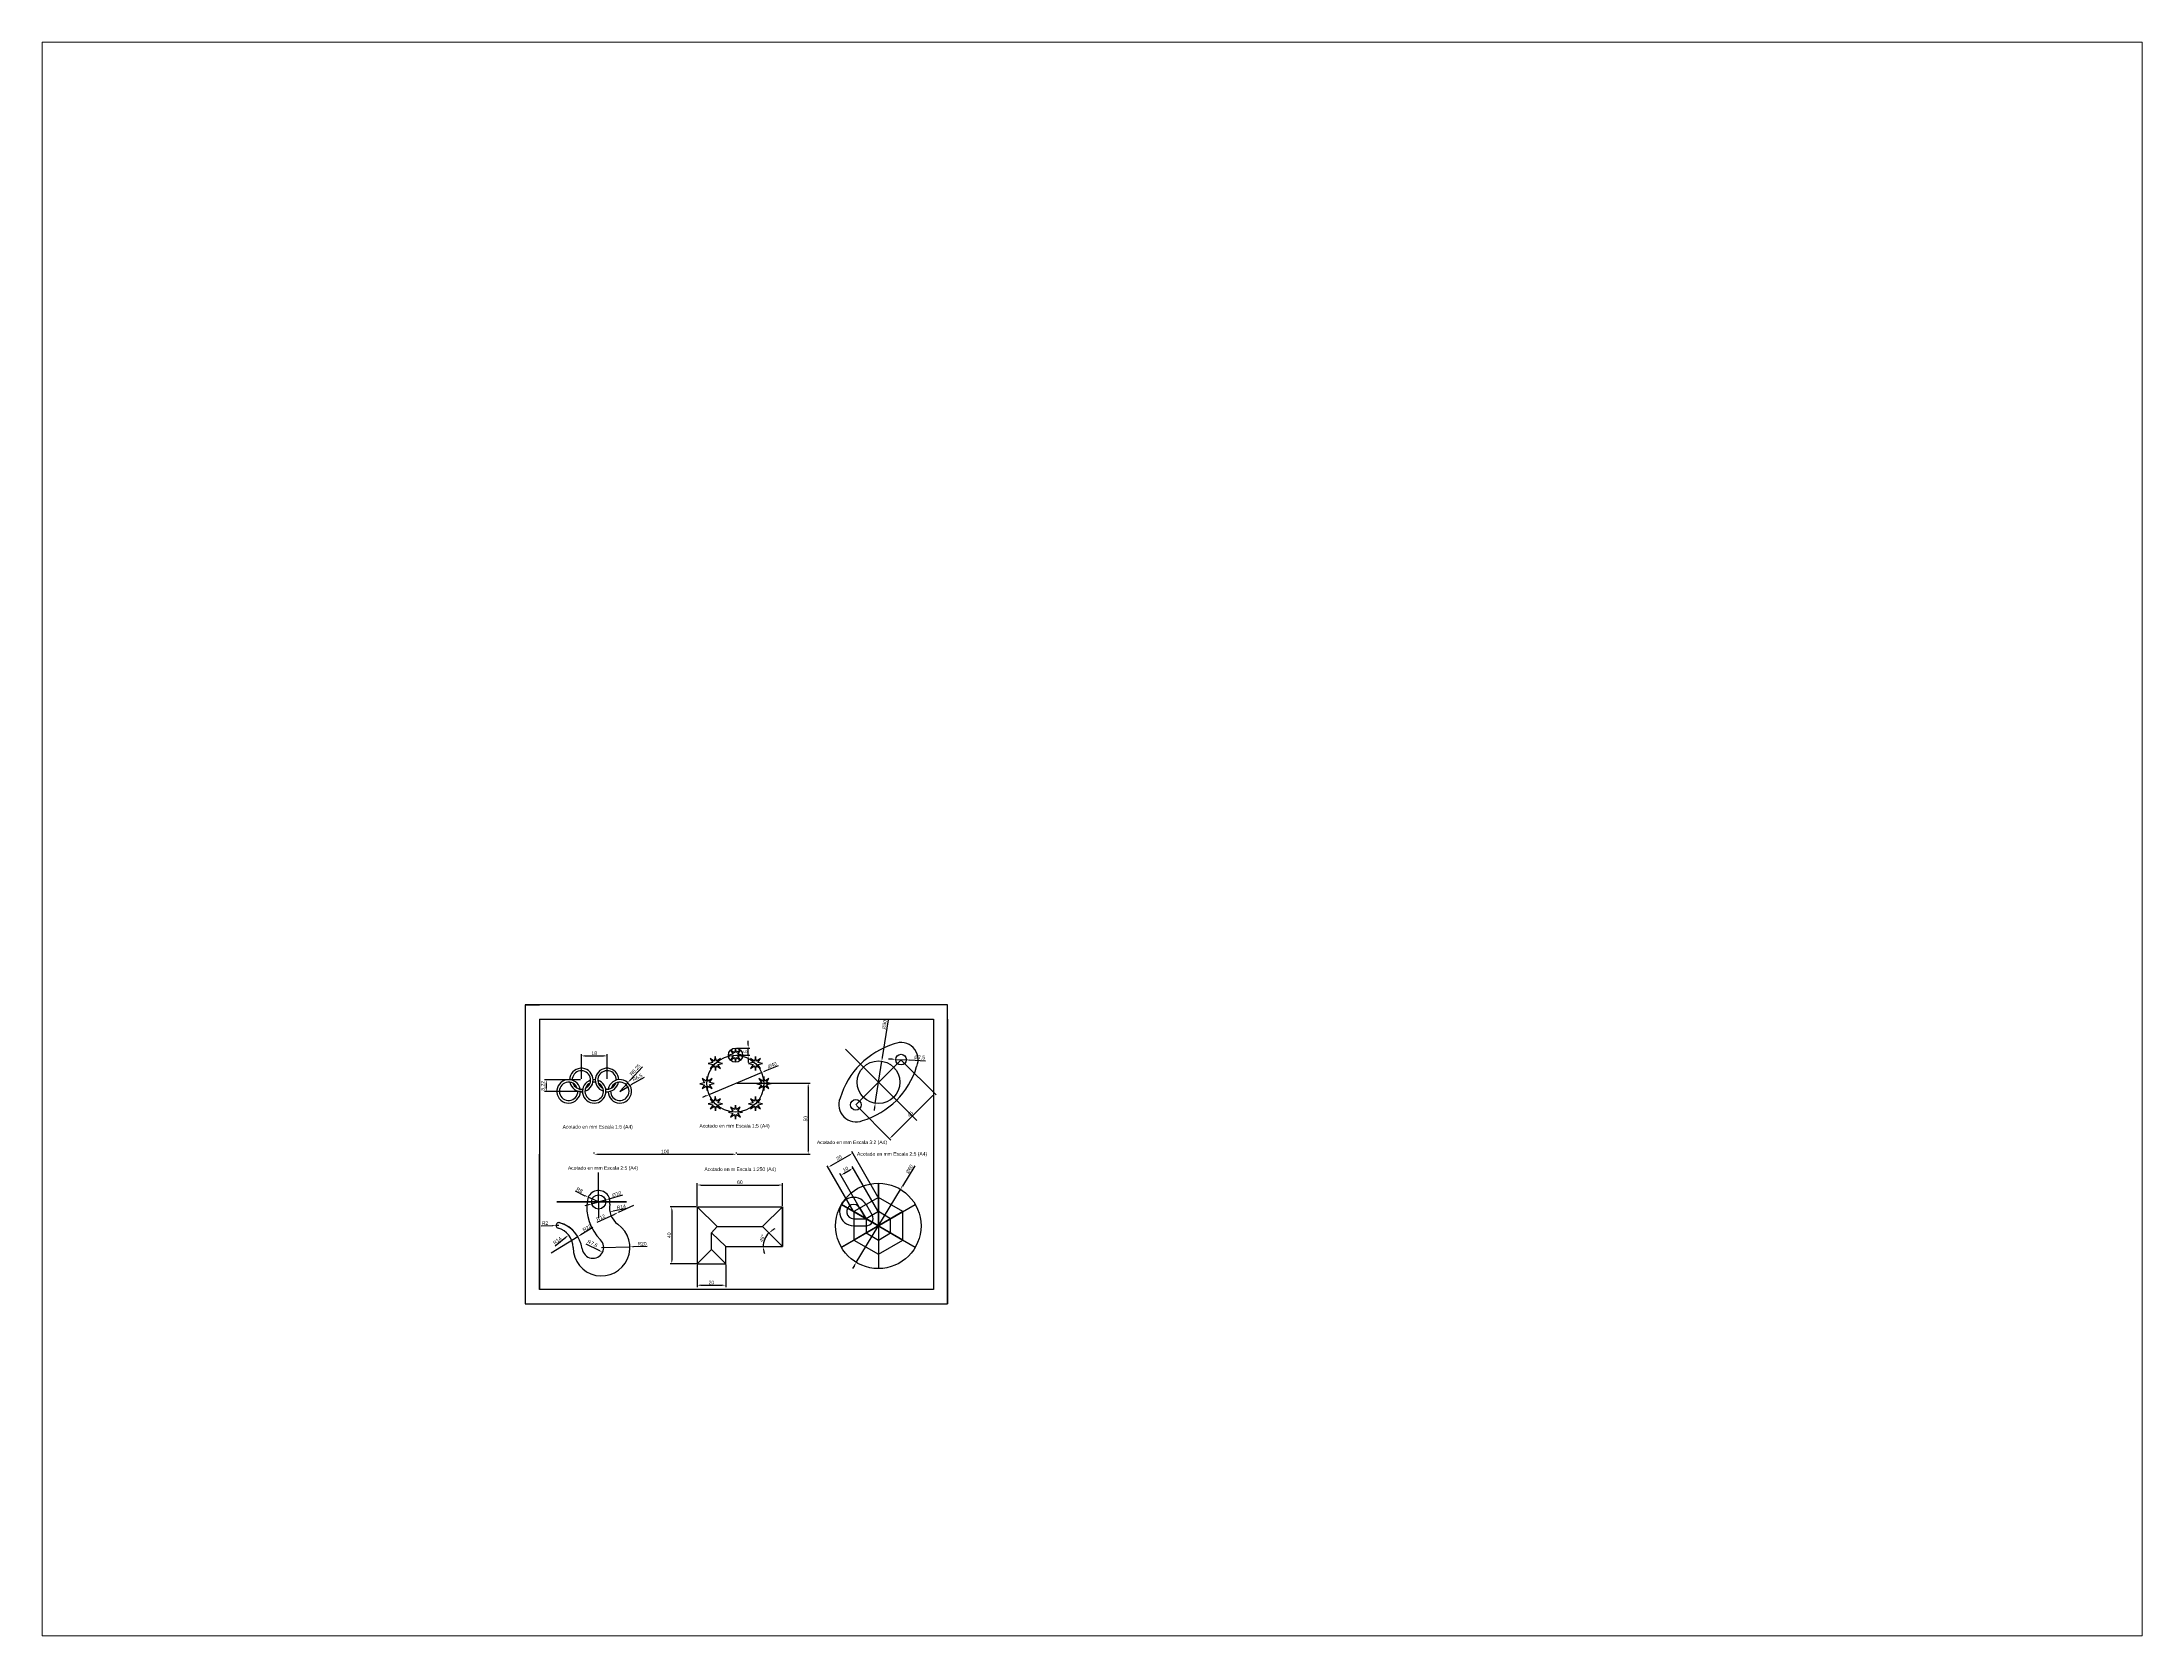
# Paper-space layout 'Layout1' of a CAD drawing. Header units: millimetres. Extents: x 26 to 231, y 20 to 176.
# The model-space entities are those that its viewports show. They can reach past a viewport. Long polylines and large blocks are cut down to what shows.
import ezdxf

# ---------------------------------------------------------------- set-up
doc = ezdxf.new("R2010")
doc.units = ezdxf.units.MM
doc.layers.add('AUX', color=253, linetype='Continuous', transparency=0.2)
doc.styles.get("Standard").update_dxf_attribs({"font": 'arial.ttf'})
doc.dimstyles.new('ISO-25', dxfattribs={"dimtxt": 2.5, "dimasz": 2.5, "dimexe": 1.25, "dimexo": 0.625, "dimtad": 1, "dimtxsty": 'Standard', "dimcen": 2.5, "dimadec": 0, "dimazin": 0, "dimtfac": 1, "dimtmove": 0, "dimatfit": 3, "dimfxl": 1, "dimarcsym": 0})

# ---------------------------------------------------------------- blocks, each defined once
blk = doc.blocks.new('*D83')
at = {"layer": 'AUX', "color": 0, "lineweight": -2, "transparency": 16777216}
for p, q in [((55.5, 170.2), (30.2, 170.2)), ((31.5, 167.7), (31.5, 164.5)), ((56.3, 162), (30.2, 162))]:
    blk.add_line(p, q, dxfattribs=at)
at = {"layer": 'AUX', "color": 0, "transparency": 16777216}
for points in [[(31.1, 167.7), (31.9, 167.7), (31.5, 170.2)], [(31.1, 164.5), (31.9, 164.5), (31.5, 162)]]:
    blk.add_solid(points, dxfattribs=at)
at = {"layer": 'Defpoints', "color": 0, "transparency": 16777216}
for p in [(56.2, 170.2), (31.5, 162), (56.9, 162)]:
    blk.add_point(p, dxfattribs=at)
at = {"layer": 'AUX', "color": 0, "transparency": 16777216, "insert": (29.3, 166.1), "char_height": 2.5, "attachment_point": 5, "rotation": 90}
blk.add_mtext('8,22', dxfattribs=at)
blk = doc.blocks.new('*D84')
at = {"layer": 'AUX', "color": 0, "lineweight": -2, "transparency": 16777216}
for p, q in [((56.2, 170.9), (56.2, 188.4)), ((58.7, 187.1), (71.7, 187.1)), ((74.2, 170.9), (74.2, 188.4))]:
    blk.add_line(p, q, dxfattribs=at)
at = {"layer": 'AUX', "color": 0, "transparency": 16777216}
for points in [[(58.7, 187.6), (58.7, 186.7), (56.2, 187.1)], [(71.7, 187.6), (71.7, 186.7), (74.2, 187.1)]]:
    blk.add_solid(points, dxfattribs=at)
at = {"layer": 'Defpoints', "color": 0, "transparency": 16777216}
for p in [(74.2, 187.1), (56.2, 170.2), (74.2, 170.2)]:
    blk.add_point(p, dxfattribs=at)
at = {"layer": 'AUX', "color": 0, "transparency": 16777216, "insert": (65.2, 189), "char_height": 2.5, "attachment_point": 5}
blk.add_mtext('18', dxfattribs=at)
blk = doc.blocks.new('*D85')
at = {"layer": 'AUX', "color": 0, "lineweight": -2, "transparency": 16777216}
for p, q in [((99.1, 179.4), (90.5, 170.1)), ((83.2, 162.2), (88.8, 168.3))]:
    blk.add_line(p, q, dxfattribs=at)
at = {"layer": 'AUX', "color": 0, "transparency": 16777216}
blk.add_solid([(90.2, 170.4), (90.8, 169.8), (88.8, 168.3)], dxfattribs=at)
at = {"layer": 'Defpoints', "color": 0, "transparency": 16777216}
for p in [(88.8, 168.3), (83.2, 162.2)]:
    blk.add_point(p, dxfattribs=at)
at = {"layer": 'AUX', "color": 0, "transparency": 16777216, "insert": (94.1, 177.1), "char_height": 2.5, "attachment_point": 5, "rotation": 47.1035}
blk.add_mtext('R8,25', dxfattribs=at)
blk = doc.blocks.new('*D86')
at = {"layer": 'AUX', "color": 0, "lineweight": -2, "transparency": 16777216}
for p, q in [((83.2, 162.2), (88.8, 165.4)), ((100.3, 171.9), (91, 166.7))]:
    blk.add_line(p, q, dxfattribs=at)
at = {"layer": 'AUX', "color": 0, "transparency": 16777216}
blk.add_solid([(90.8, 167), (91.2, 166.3), (88.8, 165.4)], dxfattribs=at)
at = {"layer": 'Defpoints', "color": 0, "transparency": 16777216}
for p in [(88.8, 165.4), (83.2, 162.2)]:
    blk.add_point(p, dxfattribs=at)
at = {"layer": 'AUX', "color": 0, "transparency": 16777216, "insert": (95.7, 171.8), "char_height": 2.5, "attachment_point": 5, "rotation": 29.4331}
blk.add_mtext('R6,5', dxfattribs=at)
blk = doc.blocks.new('*D89')
at = {"layer": 'AUX', "color": 0, "lineweight": -2, "transparency": 16777216}
for p, q in [((65.1, 118.6), (65.1, 119.3)), ((165.1, 118.6), (165.1, 119.3)), ((67.6, 118), (162.6, 118))]:
    blk.add_line(p, q, dxfattribs=at)
at = {"layer": 'AUX', "color": 0, "transparency": 16777216}
for points in [[(67.6, 118.4), (67.6, 117.6), (65.1, 118)], [(162.6, 118.4), (162.6, 117.6), (165.1, 118)]]:
    blk.add_solid(points, dxfattribs=at)
at = {"layer": 'Defpoints', "color": 0, "transparency": 16777216}
for p in [(65.1, 118), (165.1, 118), (165.1, 118)]:
    blk.add_point(p, dxfattribs=at)
at = {"layer": 'AUX', "color": 0, "transparency": 16777216, "insert": (115.1, 119.9), "char_height": 2.5, "attachment_point": 5}
blk.add_mtext('100', dxfattribs=at)
blk = doc.blocks.new('*D90')
at = {"layer": 'AUX', "color": 0, "lineweight": -2, "transparency": 16777216}
for p, q in [((165.7, 168), (216.9, 168)), ((215.6, 165.5), (215.6, 120.5)), ((165.7, 118), (216.9, 118))]:
    blk.add_line(p, q, dxfattribs=at)
at = {"layer": 'AUX', "color": 0, "transparency": 16777216}
for points in [[(215.2, 165.5), (216, 165.5), (215.6, 168)], [(215.2, 120.5), (216, 120.5), (215.6, 118)]]:
    blk.add_solid(points, dxfattribs=at)
at = {"layer": 'Defpoints', "color": 0, "transparency": 16777216}
for p in [(165.1, 168), (165.1, 118), (215.6, 118)]:
    blk.add_point(p, dxfattribs=at)
at = {"layer": 'AUX', "color": 0, "transparency": 16777216, "insert": (213.7, 143), "char_height": 2.5, "attachment_point": 5, "rotation": 90}
blk.add_mtext('50', dxfattribs=at)
blk = doc.blocks.new('*D94')
at = {"layer": 'AUX', "color": 0, "lineweight": -2, "transparency": 16777216}
for p, q in [((165.1, 192.6), (174.7, 192.6)), ((173.4, 195.1), (173.4, 197.6)), ((173.4, 187.6), (173.4, 192.6)), ((165.1, 187.6), (174.7, 187.6)), ((173.4, 185.1), (173.4, 182.6))]:
    blk.add_line(p, q, dxfattribs=at)
at = {"layer": 'AUX', "color": 0, "transparency": 16777216}
for points in [[(173, 195.1), (173.8, 195.1), (173.4, 192.6)], [(173, 185.1), (173.8, 185.1), (173.4, 187.6)]]:
    blk.add_solid(points, dxfattribs=at)
at = {"layer": 'Defpoints', "color": 0, "transparency": 16777216}
for p in [(164.5, 192.6), (173.4, 192.6), (164.5, 187.6)]:
    blk.add_point(p, dxfattribs=at)
at = {"layer": 'AUX', "color": 0, "transparency": 16777216, "insert": (171.5, 190.1), "char_height": 2.5, "attachment_point": 5, "rotation": 90}
blk.add_mtext('5', dxfattribs=at)
blk = doc.blocks.new('*D95')
at = {"layer": 'AUX', "color": 0, "lineweight": -2, "transparency": 16777216}
for p, q in [((194.5, 180.2), (185.2, 176.3)), ((146, 159.9), (182.9, 175.4)), ((143.7, 159), (141.4, 158))]:
    blk.add_line(p, q, dxfattribs=at)
at = {"layer": 'AUX', "color": 0, "transparency": 16777216}
for points in [[(185, 176.7), (185.4, 176), (182.9, 175.4)], [(143.5, 159.3), (143.9, 158.6), (146, 159.9)]]:
    blk.add_solid(points, dxfattribs=at)
at = {"layer": 'Defpoints', "color": 0, "transparency": 16777216}
for p in [(182.9, 175.4), (146, 159.9)]:
    blk.add_point(p, dxfattribs=at)
at = {"layer": 'AUX', "color": 0, "transparency": 16777216, "insert": (190.2, 180.6), "char_height": 2.5, "attachment_point": 5, "rotation": 22.7365}
blk.add_mtext('∅40', dxfattribs=at)
blk = doc.blocks.new('*D101')
at = {"layer": 'AUX', "color": 0, "lineweight": -2, "transparency": 16777216}
for p, q in [((274.6, 184.8), (272.1, 184.9)), ((277.1, 184.7), (284.6, 184.3)), ((298.1, 183.5), (287.1, 184.1))]:
    blk.add_line(p, q, dxfattribs=at)
at = {"layer": 'AUX', "color": 0, "transparency": 16777216}
for points in [[(274.7, 185.2), (274.6, 184.4), (277.1, 184.7)], [(287.1, 184.6), (287.1, 183.7), (284.6, 184.3)]]:
    blk.add_solid(points, dxfattribs=at)
at = {"layer": 'Defpoints', "color": 0, "transparency": 16777216}
for p in [(277.1, 184.7), (284.6, 184.3)]:
    blk.add_point(p, dxfattribs=at)
at = {"layer": 'AUX', "color": 0, "transparency": 16777216, "insert": (294, 185.9), "char_height": 2.5, "attachment_point": 5, "rotation": 356.9115}
blk.add_mtext('∅7,5', dxfattribs=at)
blk = doc.blocks.new('*D102')
at = {"layer": 'AUX', "color": 0, "lineweight": -2, "transparency": 16777216}
for p, q in [((67.3, 70.3), (79.7, 76)), ((92.9, 82.1), (82, 77.1))]:
    blk.add_line(p, q, dxfattribs=at)
at = {"layer": 'AUX', "color": 0, "transparency": 16777216}
blk.add_solid([(79.5, 76.4), (79.9, 75.6), (82, 77.1)], dxfattribs=at)
at = {"layer": 'Defpoints', "color": 0, "transparency": 16777216}
for p in [(82, 77.1), (92.9, 82.1)]:
    blk.add_point(p, dxfattribs=at)
at = {"layer": 'AUX', "color": 0, "transparency": 16777216, "insert": (69.8, 73.5), "char_height": 2.5, "attachment_point": 5, "rotation": 24.6639}
blk.add_mtext('R12', dxfattribs=at)
blk = doc.blocks.new('*D103')
at = {"layer": 'AUX', "color": 0, "lineweight": -2, "transparency": 16777216}
for p, q in [((271.8, 212.5), (267.6, 185.9)), ((262.7, 153.7), (267.3, 183.4)), ((262.3, 151.3), (261.9, 148.8))]:
    blk.add_line(p, q, dxfattribs=at)
at = {"layer": 'AUX', "color": 0, "transparency": 16777216}
for points in [[(267.2, 185.9), (268.1, 185.8), (267.3, 183.4)], [(261.9, 151.3), (262.7, 151.2), (262.7, 153.7)]]:
    blk.add_solid(points, dxfattribs=at)
at = {"layer": 'Defpoints', "color": 0, "transparency": 16777216}
for p in [(267.3, 183.4), (262.7, 153.7)]:
    blk.add_point(p, dxfattribs=at)
at = {"layer": 'AUX', "color": 0, "transparency": 16777216, "insert": (269.2, 209.1), "char_height": 2.5, "attachment_point": 5, "rotation": 81.2251}
blk.add_mtext('∅30', dxfattribs=at)
blk = doc.blocks.new('*D104')
at = {"layer": 'AUX', "color": 0, "lineweight": -2, "transparency": 16777216}
for p, q in [((281.3, 184), (305.5, 159.8)), ((249.5, 152.2), (273.7, 128)), ((274.6, 130.7), (302.9, 159))]:
    blk.add_line(p, q, dxfattribs=at)
at = {"layer": 'AUX', "color": 0, "transparency": 16777216}
for points in [[(302.6, 159.3), (303.1, 158.7), (304.6, 160.7)], [(274.3, 131), (274.9, 130.4), (272.8, 128.9)]]:
    blk.add_solid(points, dxfattribs=at)
at = {"layer": 'Defpoints', "color": 0, "transparency": 16777216}
for p in [(280.9, 184.5), (249.1, 152.7), (304.6, 160.7)]:
    blk.add_point(p, dxfattribs=at)
at = {"layer": 'AUX', "color": 0, "transparency": 16777216, "insert": (287.4, 146.2), "char_height": 2.5, "attachment_point": 5, "rotation": 45}
blk.add_mtext('45', dxfattribs=at)
blk = doc.blocks.new('*D114')
at = {"layer": 'AUX', "color": 0, "lineweight": -2, "transparency": 16777216}
for p, q in [((85.1, 89.3), (75.5, 86.5)), ((61.1, 82.5), (58.6, 81.8)), ((63.5, 83.1), (73.1, 85.9))]:
    blk.add_line(p, q, dxfattribs=at)
at = {"layer": 'AUX', "color": 0, "transparency": 16777216}
for points in [[(60.9, 82.9), (61.2, 82.1), (63.5, 83.1)], [(75.4, 86.9), (75.6, 86.1), (73.1, 85.9)]]:
    blk.add_solid(points, dxfattribs=at)
at = {"layer": 'Defpoints', "color": 0, "transparency": 16777216}
for p in [(63.5, 83.1), (73.1, 85.9)]:
    blk.add_point(p, dxfattribs=at)
at = {"layer": 'AUX', "color": 0, "transparency": 16777216, "insert": (81, 90.1), "char_height": 2.5, "attachment_point": 5, "rotation": 15.8126}
blk.add_mtext('∅10', dxfattribs=at)
blk = doc.blocks.new('*D115')
at = {"layer": 'AUX', "color": 0, "lineweight": -2, "transparency": 16777216}
for p, q in [((51.7, 92.2), (58.7, 88.9)), ((68.3, 84.5), (61, 87.9))]:
    blk.add_line(p, q, dxfattribs=at)
at = {"layer": 'AUX', "color": 0, "transparency": 16777216}
blk.add_solid([(58.9, 89.3), (58.6, 88.5), (61, 87.9)], dxfattribs=at)
at = {"layer": 'Defpoints', "color": 0, "transparency": 16777216}
for p in [(61, 87.9), (68.3, 84.5)]:
    blk.add_point(p, dxfattribs=at)
at = {"layer": 'AUX', "color": 0, "transparency": 16777216, "insert": (54.9, 92.8), "char_height": 2.5, "attachment_point": 5, "rotation": 335.2406}
blk.add_mtext('R8', dxfattribs=at)
blk = doc.blocks.new('*D116')
at = {"layer": 'AUX', "color": 0, "lineweight": -2, "transparency": 16777216}
blk.add_line((88.1, 79.9), (78.6, 78), dxfattribs=at)
at = {"layer": 'AUX', "color": 0, "transparency": 16777216}
blk.add_solid([(78.5, 78.4), (78.7, 77.6), (76.2, 77.5)], dxfattribs=at)
at = {"layer": 'Defpoints', "color": 0, "transparency": 16777216}
for p in [(76.2, 77.5), (89.9, 80.3)]:
    blk.add_point(p, dxfattribs=at)
at = {"layer": 'AUX', "color": 0, "transparency": 16777216, "insert": (84.2, 81), "char_height": 2.5, "attachment_point": 5, "rotation": 11.7379}
blk.add_mtext('R14', dxfattribs=at)
blk = doc.blocks.new('*D117')
at = {"layer": 'AUX', "color": 0, "lineweight": -2, "transparency": 16777216}
blk.add_line((59.2, 55), (68.9, 50.3), dxfattribs=at)
at = {"layer": 'AUX', "color": 0, "transparency": 16777216}
blk.add_solid([(69, 50.6), (68.7, 49.9), (71.1, 49.2)], dxfattribs=at)
at = {"layer": 'Defpoints', "color": 0, "transparency": 16777216}
for p in [(64.3, 52.5), (71.1, 49.2)]:
    blk.add_point(p, dxfattribs=at)
at = {"layer": 'AUX', "color": 0, "transparency": 16777216, "insert": (63.9, 55.1), "char_height": 2.5, "attachment_point": 5, "rotation": 334.0064}
blk.add_mtext('R7,6', dxfattribs=at)
blk = doc.blocks.new('*D118')
at = {"layer": 'AUX', "color": 0, "lineweight": -2, "transparency": 16777216}
for p, q in [((70.3, 52.5), (90.3, 53)), ((102.5, 53.2), (92.8, 53))]:
    blk.add_line(p, q, dxfattribs=at)
at = {"layer": 'AUX', "color": 0, "transparency": 16777216}
blk.add_solid([(92.8, 53.4), (92.8, 52.6), (90.3, 53)], dxfattribs=at)
at = {"layer": 'Defpoints', "color": 0, "transparency": 16777216}
for p in [(70.3, 52.5), (90.3, 53)]:
    blk.add_point(p, dxfattribs=at)
at = {"layer": 'AUX', "color": 0, "transparency": 16777216, "insert": (98.8, 55.1), "char_height": 2.5, "attachment_point": 5, "rotation": 1.3107}
blk.add_mtext('R20', dxfattribs=at)
blk = doc.blocks.new('*D119')
at = {"layer": 'AUX', "color": 0, "lineweight": -2, "transparency": 16777216}
blk.add_line((37.7, 53.6), (45.3, 59.7), dxfattribs=at)
at = {"layer": 'AUX', "color": 0, "transparency": 16777216}
blk.add_solid([(45, 60), (45.5, 59.3), (47.2, 61.2)], dxfattribs=at)
at = {"layer": 'Defpoints', "color": 0, "transparency": 16777216}
for p in [(47.2, 61.2), (36.3, 52.5)]:
    blk.add_point(p, dxfattribs=at)
at = {"layer": 'AUX', "color": 0, "transparency": 16777216, "insert": (39.3, 57.3), "char_height": 2.5, "attachment_point": 5, "rotation": 38.588}
blk.add_mtext('R14', dxfattribs=at)
blk = doc.blocks.new('*D120')
at = {"layer": 'AUX', "color": 0, "lineweight": -2, "transparency": 16777216}
for p, q in [((28, 67.6), (35.8, 67.9)), ((40.3, 68), (38.3, 67.9))]:
    blk.add_line(p, q, dxfattribs=at)
at = {"layer": 'AUX', "color": 0, "transparency": 16777216}
blk.add_solid([(35.8, 68.3), (35.8, 67.4), (38.3, 67.9)], dxfattribs=at)
at = {"layer": 'Defpoints', "color": 0, "transparency": 16777216}
for p in [(38.3, 67.9), (40.3, 68)]:
    blk.add_point(p, dxfattribs=at)
at = {"layer": 'AUX', "color": 0, "transparency": 16777216, "insert": (30.6, 69.6), "char_height": 2.5, "attachment_point": 5, "rotation": 1.6817}
blk.add_mtext('R2', dxfattribs=at)
blk = doc.blocks.new('*D121')
at = {"layer": 'AUX', "color": 0, "lineweight": -2, "transparency": 16777216}
for p, q in [((34.9, 48.7), (53.7, 60.1)), ((64.2, 66.5), (55.9, 61.4))]:
    blk.add_line(p, q, dxfattribs=at)
at = {"layer": 'AUX', "color": 0, "transparency": 16777216}
blk.add_solid([(55.6, 61.8), (56.1, 61.1), (53.7, 60.1)], dxfattribs=at)
at = {"layer": 'Defpoints', "color": 0, "transparency": 16777216}
for p in [(53.7, 60.1), (34.9, 48.7)]:
    blk.add_point(p, dxfattribs=at)
at = {"layer": 'AUX', "color": 0, "transparency": 16777216, "insert": (60.1, 66.2), "char_height": 2.5, "attachment_point": 5, "rotation": 31.2253}
blk.add_mtext('R22', dxfattribs=at)
blk = doc.blocks.new('*D126')
at = {"layer": 'AUX', "color": 0, "lineweight": -2, "transparency": 16777216}
for p, q in [((264.6, 88.2), (246.3, 119.9)), ((247.3, 78.2), (229, 109.9)), ((231.8, 110.1), (244.8, 117.6))]:
    blk.add_line(p, q, dxfattribs=at)
at = {"layer": 'AUX', "color": 0, "transparency": 16777216}
for points in [[(244.6, 117.9), (245, 117.2), (246.9, 118.8)], [(231.6, 110.4), (232, 109.7), (229.6, 108.8)]]:
    blk.add_solid(points, dxfattribs=at)
at = {"layer": 'Defpoints', "color": 0, "transparency": 16777216}
for p in [(246.9, 118.8), (247.6, 77.7), (264.9, 87.7)]:
    blk.add_point(p, dxfattribs=at)
at = {"layer": 'AUX', "color": 0, "transparency": 16777216, "insert": (237.3, 115.5), "char_height": 2.5, "attachment_point": 5, "rotation": 30}
blk.add_mtext('20', dxfattribs=at)
blk = doc.blocks.new('*D127')
at = {"layer": 'AUX', "color": 0, "lineweight": -2, "transparency": 16777216}
for p, q in [((255.9, 73.2), (237.9, 104.4)), ((240.7, 104.6), (245.1, 107.1)), ((264.6, 78.2), (246.6, 109.4))]:
    blk.add_line(p, q, dxfattribs=at)
at = {"layer": 'AUX', "color": 0, "transparency": 16777216}
for points in [[(240.5, 104.9), (240.9, 104.2), (238.6, 103.3)], [(244.9, 107.4), (245.3, 106.7), (247.2, 108.3)]]:
    blk.add_solid(points, dxfattribs=at)
at = {"layer": 'Defpoints', "color": 0, "transparency": 16777216}
for p in [(247.2, 108.3), (264.9, 77.7), (256.3, 72.7)]:
    blk.add_point(p, dxfattribs=at)
at = {"layer": 'AUX', "color": 0, "transparency": 16777216, "insert": (241.9, 107.5), "char_height": 2.5, "attachment_point": 5, "rotation": 30}
blk.add_mtext('10', dxfattribs=at)
blk = doc.blocks.new('*D128')
at = {"layer": 'AUX', "color": 0, "lineweight": -2, "transparency": 16777216}
for p, q in [((290.5, 109.8), (281.8, 95.5)), ((249.4, 42), (280.5, 93.3)), ((248.1, 39.9), (246.8, 37.8))]:
    blk.add_line(p, q, dxfattribs=at)
at = {"layer": 'AUX', "color": 0, "transparency": 16777216}
for points in [[(281.4, 95.7), (282.1, 95.3), (280.5, 93.3)], [(247.7, 40.1), (248.4, 39.7), (249.4, 42)]]:
    blk.add_solid(points, dxfattribs=at)
at = {"layer": 'Defpoints', "color": 0, "transparency": 16777216}
for p in [(280.5, 93.3), (249.4, 42)]:
    blk.add_point(p, dxfattribs=at)
at = {"layer": 'AUX', "color": 0, "transparency": 16777216, "insert": (286.8, 107.6), "char_height": 2.5, "attachment_point": 5, "rotation": 58.7382}
blk.add_mtext('∅60', dxfattribs=at)
blk = doc.blocks.new('*D210')
at = {"layer": 'AUX', "color": 0, "lineweight": -2, "transparency": 16777216}
for p, q in [((137.6, 81.7), (137.6, 97.6)), ((140.1, 96.4), (195.1, 96.4)), ((197.6, 81.7), (197.6, 97.6))]:
    blk.add_line(p, q, dxfattribs=at)
at = {"layer": 'AUX', "color": 0, "transparency": 16777216}
for points in [[(140.1, 96.8), (140.1, 96), (137.6, 96.4)], [(195.1, 96.8), (195.1, 96), (197.6, 96.4)]]:
    blk.add_solid(points, dxfattribs=at)
at = {"layer": 'Defpoints', "color": 0, "transparency": 16777216}
for p in [(197.6, 96.4), (137.6, 81.1), (197.6, 81.1)]:
    blk.add_point(p, dxfattribs=at)
at = {"layer": 'AUX', "color": 0, "transparency": 16777216, "insert": (167.6, 98.3), "char_height": 2.5, "attachment_point": 5}
blk.add_mtext('60', dxfattribs=at)
blk = doc.blocks.new('*D211')
at = {"layer": 'AUX', "color": 0, "lineweight": -2, "transparency": 16777216}
for p, q in [((137, 81.1), (118.5, 81.1)), ((119.7, 78.6), (119.7, 43.6)), ((137, 41.1), (118.5, 41.1))]:
    blk.add_line(p, q, dxfattribs=at)
at = {"layer": 'AUX', "color": 0, "transparency": 16777216}
for points in [[(119.3, 78.6), (120.2, 78.6), (119.7, 81.1)], [(119.3, 43.6), (120.2, 43.6), (119.7, 41.1)]]:
    blk.add_solid(points, dxfattribs=at)
at = {"layer": 'Defpoints', "color": 0, "transparency": 16777216}
for p in [(137.6, 81.1), (119.7, 41.1), (137.6, 41.1)]:
    blk.add_point(p, dxfattribs=at)
at = {"layer": 'AUX', "color": 0, "transparency": 16777216, "insert": (117.8, 61.1), "char_height": 2.5, "attachment_point": 5, "rotation": 90}
blk.add_mtext('40', dxfattribs=at)
blk = doc.blocks.new('*D212')
at = {"layer": 'AUX', "color": 0, "lineweight": -2, "transparency": 16777216}
for p, q in [((137.6, 40.5), (137.6, 24.7)), ((157.6, 40.5), (157.6, 24.7)), ((140.1, 26), (155.1, 26))]:
    blk.add_line(p, q, dxfattribs=at)
at = {"layer": 'AUX', "color": 0, "transparency": 16777216}
for points in [[(140.1, 26.4), (140.1, 25.6), (137.6, 26)], [(155.1, 26.4), (155.1, 25.6), (157.6, 26)]]:
    blk.add_solid(points, dxfattribs=at)
at = {"layer": 'Defpoints', "color": 0, "transparency": 16777216}
for p in [(137.6, 41.1), (157.6, 41.1), (157.6, 26)]:
    blk.add_point(p, dxfattribs=at)
at = {"layer": 'AUX', "color": 0, "transparency": 16777216, "insert": (147.6, 27.9), "char_height": 2.5, "attachment_point": 5}
blk.add_mtext('20', dxfattribs=at)
blk = doc.blocks.new('*D213')
at = {"layer": 'AUX', "color": 0, "lineweight": -2, "transparency": 16777216}
for start, end in [(134.8741, 180), (113.7029, 124.2885), (190.5856, 201.1712)]:
    blk.add_arc((197.6, 53.1), 13.6, start, end, dxfattribs=at)
at = {"layer": 'AUX', "color": 0, "transparency": 16777216}
for points in [[(190.3, 64), (189.7, 64.6), (188.1, 62.7)], [(183.9, 50.6), (184.7, 50.7), (184.1, 53.1)]]:
    blk.add_solid(points, dxfattribs=at)
at = {"layer": 'Defpoints', "color": 0, "transparency": 16777216}
for p in [(183.6, 67.2), (185.9, 59.9), (157.6, 53.1), (197.6, 53.1), (197.6, 53.1)]:
    blk.add_point(p, dxfattribs=at)
at = {"layer": 'AUX', "color": 0, "transparency": 16777216, "insert": (183.4, 59), "char_height": 2.5, "attachment_point": 5, "rotation": 67.4371}
blk.add_mtext('45°', dxfattribs=at)
blk = doc.blocks.new('Lineas')
for p, q in [((164.5, 192.6), (163.8, 189.3)), ((165.2, 189.4), (164.5, 192.6)), ((148.6, 182.5), (145.4, 181.8)), ((145.4, 181.8), (148.7, 181.1)), ((149.6, 183.5), (146.8, 185.3)), ((146.8, 185.3), (148.6, 182.5)), ((148.7, 181.1), (146.8, 178.3)), ((146.8, 178.3), (149.7, 180.1)), ((150.3, 186.8), (149.6, 183.5)), ((149.7, 180.1), (150.4, 176.8)), ((151.1, 183.5), (150.3, 186.8)), ((150.4, 176.8), (151.1, 180.1)), ((153.9, 185.3), (151.1, 183.5)), ((151.1, 180.1), (153.9, 178.3)), ((152.1, 182.5), (153.9, 185.3)), ((155.3, 181.8), (152.1, 182.5)), ((152.1, 181.1), (155.3, 181.8)), ((153.9, 178.3), (152.1, 181.1)), ((162.8, 188.3), (159.5, 187.6)), ((159.5, 187.6), (162.8, 186.9)), ((163.8, 189.3), (161, 191.2)), ((161, 191.2), (162.8, 188.3)), ((162.8, 186.9), (161, 184.1)), ((161, 184.1), (163.8, 185.9)), ((163.8, 185.9), (164.5, 182.7)), ((164.5, 182.7), (165.2, 185.9)), ((168, 191.2), (165.2, 189.4)), ((165.2, 185.9), (168, 184.1)), ((166.2, 188.4), (168, 191.2)), ((169.5, 187.7), (166.2, 188.4)), ((166.2, 186.9), (169.5, 187.7)), ((168, 184.1), (166.2, 186.9)), ((176.9, 182.5), (173.7, 181.8)), ((173.7, 181.8), (176.9, 181.1)), ((177.9, 183.5), (175.1, 185.3)), ((175.1, 185.3), (176.9, 182.5)), ((176.9, 181.1), (175.1, 178.3)), ((175.1, 178.3), (177.9, 180.1)), ((178.6, 186.8), (177.9, 183.5)), ((177.9, 180.1), (178.6, 176.8)), ((179.3, 183.5), (178.6, 186.8)), ((178.6, 176.8), (179.3, 180.1)), ((182.1, 185.3), (179.3, 183.5)), ((179.3, 180.1), (182.2, 178.3)), ((180.3, 182.5), (182.1, 185.3)), ((183.6, 181.8), (180.3, 182.5)), ((180.3, 181.1), (183.6, 181.8)), ((182.2, 178.3), (180.3, 181.1)), ((142.8, 168.3), (139.5, 167.6)), ((139.5, 167.6), (142.8, 166.9)), ((143.8, 169.4), (141, 171.2)), ((141, 171.2), (142.8, 168.3)), ((142.8, 166.9), (141, 164.1)), ((141, 164.1), (143.8, 165.9)), ((144.5, 172.6), (143.8, 169.4)), ((143.8, 165.9), (144.5, 162.7)), ((145.2, 169.4), (144.5, 172.6)), ((144.5, 162.7), (145.2, 165.9)), ((148, 171.2), (145.2, 169.4)), ((145.2, 165.9), (148, 164.1)), ((146.2, 168.4), (148, 171.2)), ((149.5, 167.7), (146.2, 168.4)), ((146.2, 167), (149.5, 167.7)), ((148, 164.1), (146.2, 167)), ((182.8, 168.4), (179.5, 167.6)), ((179.5, 167.6), (182.8, 166.9)), ((183.8, 169.4), (181, 171.2)), ((181, 171.2), (182.8, 168.4)), ((182.8, 166.9), (181, 164.1)), ((181, 164.1), (183.8, 165.9)), ((184.5, 172.6), (183.8, 169.4)), ((183.8, 165.9), (184.5, 162.7)), ((185.2, 169.4), (184.5, 172.6)), ((184.5, 162.7), (185.2, 166)), ((188, 171.2), (185.2, 169.4)), ((185.2, 166), (188, 164.1)), ((186.2, 168.4), (188, 171.2)), ((189.5, 167.7), (186.2, 168.4)), ((186.2, 167), (189.5, 167.7)), ((188, 164.1), (186.2, 167)), ((148.6, 154.2), (145.4, 153.5)), ((145.4, 153.5), (148.7, 152.8)), ((149.6, 155.2), (146.8, 157)), ((146.8, 157), (148.6, 154.2)), ((148.7, 152.8), (146.8, 150)), ((146.8, 150), (149.7, 151.8)), ((150.3, 158.5), (149.6, 155.2)), ((149.7, 151.8), (150.4, 148.5)), ((151.1, 155.2), (150.3, 158.5)), ((150.4, 148.5), (151.1, 151.8)), ((153.9, 157), (151.1, 155.2)), ((151.1, 151.8), (153.9, 150)), ((152.1, 154.2), (153.9, 157)), ((155.3, 153.5), (152.1, 154.2)), ((152.1, 152.8), (155.3, 153.5)), ((153.9, 150), (152.1, 152.8)), ((162.7, 148.4), (159.5, 147.6)), ((159.5, 147.6), (162.7, 146.9)), ((163.7, 149.4), (160.9, 151.2)), ((160.9, 151.2), (162.7, 148.4)), ((164.4, 152.6), (163.7, 149.4)), ((165.1, 149.4), (164.4, 152.6)), ((167.9, 151.2), (165.1, 149.4)), ((166.1, 148.4), (167.9, 151.2)), ((169.4, 147.7), (166.1, 148.4)), ((166.1, 147), (169.4, 147.7)), ((176.9, 154.2), (173.7, 153.5)), ((173.7, 153.5), (176.9, 152.8)), ((177.9, 155.2), (175.1, 157)), ((175.1, 157), (176.9, 154.2)), ((176.9, 152.8), (175.1, 150)), ((175.1, 150), (177.9, 151.8)), ((178.6, 158.5), (177.9, 155.2)), ((177.9, 151.8), (178.6, 148.5)), ((179.3, 155.2), (178.6, 158.5)), ((178.6, 148.5), (179.3, 151.8)), ((182.1, 157), (179.3, 155.2)), ((179.3, 151.8), (182.2, 150)), ((180.3, 154.2), (182.1, 157)), ((183.6, 153.5), (180.3, 154.2)), ((180.3, 152.8), (183.6, 153.5)), ((182.2, 150), (180.3, 152.8)), ((162.7, 146.9), (160.9, 144.1)), ((160.9, 144.1), (163.7, 145.9)), ((163.7, 145.9), (164.4, 142.7)), ((164.4, 142.7), (165.1, 146)), ((165.1, 146), (168, 144.1)), ((168, 144.1), (166.1, 147)), ((137.6, 81.1), (137.6, 41.1)), ((137.6, 81.1), (151.6, 67.2)), ((137.6, 81.1), (197.6, 81.1)), ((183.6, 67.2), (197.6, 81.1)), ((197.6, 81.1), (197.6, 53.1)), ((256.3, 82.7), (260.6, 75.2)), ((151.6, 67.2), (147.7, 62.9)), ((147.7, 51.1), (147.7, 62.9)), ((147.7, 62.9), (157.6, 53.1)), ((151.6, 67.2), (183.6, 67.2)), ((183.6, 67.2), (197.6, 53.1)), ((247.6, 72.7), (256.3, 72.7)), ((247.6, 67.7), (256.3, 67.7)), ((137.6, 41.1), (147.7, 51.1)), ((147.7, 51.1), (157.6, 41.1)), ((157.6, 41.1), (157.6, 53.1)), ((157.6, 53.1), (197.6, 53.1)), ((137.6, 41.1), (157.6, 41.1))]:
    blk.add_line(p, q)
for centre, radius in [((265, 168.6), 15), ((280.9, 184.5), 3.75), ((249.1, 152.7), 3.75), ((68.3, 84.5), 5)]:
    blk.add_circle(centre, radius)
for centre, radius, start, end in [((292.5, 141), 56.9, 106.7431, 163.2204), ((280.9, 184.5), 12, 336.6281, 113.2796), ((56.2, 170.2), 8.25, 287.6504, 178.5026), ((74.2, 170.2), 8.25, 1.4974, 252.3496), ((237.4, 196.1), 56.9, 286.7431, 343.1551), ((287.2, 181), 4.9, 343.9837, 344.9728), ((47.2, 162.2), 8.25, 10.9175, 358.5029), ((47.2, 162.2), 6.5, 19.4952, 1.2049), ((56.2, 170.2), 8.25, 190.9175, 275.2356), ((56.2, 170.2), 6.5, 296.2281, 181.2198), ((56.2, 170.2), 6.5, 199.4952, 277.9528), ((65.2, 162.2), 8.25, 107.6504, 72.3496), ((65.2, 162.2), 6.5, 116.2281, 63.7719), ((65.2, 162.2), 6.5, 82.0472, 97.9528), ((65.2, 162.2), 8.25, 84.7644, 95.2356), ((74.2, 170.2), 6.5, 358.7802, 243.7719), ((74.2, 170.2), 6.5, 262.0472, 340.5048), ((74.2, 170.2), 8.25, 264.7644, 349.0825), ((83.2, 162.2), 8.25, 181.4974, 169.0825), ((83.2, 162.2), 6.5, 178.7802, 160.5048), ((249.1, 152.7), 12, 156.5352, 293.2931), ((68.3, 84.5), 8, 348.9951, 171.104), ((92, 80.8), 32, 171.104, 225.5906), ((89.9, 80.3), 14, 168.9951, 234.851), ((247.6, 77.7), 10, 30, 270), ((247.6, 77.7), 5, 30, 270), ((256.3, 72.7), 5, 270, 30), ((40.3, 68), 2, 74.4584, 255.6018), ((36.3, 52.5), 14, 0, 75.6018), ((34.9, 48.7), 22, 7.3198, 74.4584), ((70.3, 52.5), 20, 180, 54.851), ((64.3, 52.5), 7.6, 187.3198, 45.5906)]:
    blk.add_arc(centre, radius, start, end)

msp = doc.modelspace()

# ---------------------------------------------------------------- linework, layer by layer
for p, q in [((16.618, 223.002), (26.618, 223.002)), ((16.618, 223.002), (16.618, 213.002)), ((313.618, 223.002), (303.618, 223.002)), ((26.618, 213.002), (26.618, 163.002)), ((26.618, 213.002), (303.618, 213.002)), ((26.618, 213.002), (26.618, 23.002)), ((303.618, 213.002), (303.618, 23.002)), ((313.618, 213.002), (313.618, 13.002)), ((26.618, 23.002), (26.618, 118.002)), ((197.633, 53.115), (197.633, 81.115)), ((256.259, 72.687), (251.929, 80.187)), ((251.929, 80.187), (256.259, 72.687)), ((26.618, 23.002), (26.618, 73.002)), ((303.618, 23.002), (26.618, 23.002)), ((313.618, 13.002), (313.618, 23.002))]:
    msp.add_line(p, q)
msp.add_lwpolyline([(16.618, 13.002), (313.618, 13.002), (313.618, 223.002), (16.618, 223.002)], close=True)
msp.add_arc((34.91, 48.729), 22, 36.507759, 75.341238)
at = {"layer": 'AUX'}
for p, q in [((291.882, 141.652), (241.787, 191.746)), ((249.063, 152.651), (280.883, 184.471)), ((249.063, 152.651), (264.973, 168.561)), ((68.268, 84.5), (68.268, 105.082)), ((264.919, 67.687), (264.919, 97.687)), ((264.919, 97.687), (264.919, 37.687)), ((87.914, 84.5), (38.827, 84.5)), ((38.827, 84.5), (68.268, 84.5)), ((68.268, 84.5), (87.914, 84.5)), ((68.268, 84.5), (68.268, 73.406)), ((238.938, 52.687), (290.9, 82.687)), ((282.239, 57.687), (238.938, 82.687)), ((238.938, 82.687), (290.9, 52.687)), ((282.239, 77.687), (247.598, 57.687)), ((264.919, 67.687), (247.598, 77.687)), ((247.598, 77.687), (282.239, 57.687)), ((247.598, 57.687), (238.938, 52.687))]:
    msp.add_line(p, q, dxfattribs=at)
for points in [[(247.598, 57.687), (264.919, 47.687), (282.239, 57.687), (282.239, 77.687), (264.919, 87.687), (247.598, 77.687)], [(256.259, 62.687), (264.919, 57.687), (273.579, 62.687), (273.579, 72.687), (264.919, 77.687), (256.259, 72.687)]]:
    msp.add_lwpolyline(points, close=True, dxfattribs=at)
for centre, radius in [((164.481, 187.644), 5), ((164.448, 167.654), 20), ((264.919, 67.687), 30)]:
    msp.add_circle(centre, radius, dxfattribs=at)

# ---------------------------------------------------------------- block references
msp.add_blockref('Lineas', (0, 0))

# ---------------------------------------------------------------- texts
at = {"insert": (43.008, 138.559), "char_height": 2.5, "attachment_point": 1}
msp.add_mtext_dynamic_manual_height_columns('Acotado en mm Escala 1:5 (A4)', width=50.88655, gutter_width=12.5, heights=[0], dxfattribs=at)
at = {"char_height": 2.5, "attachment_point": 1}
for s, insert, width in [('Acotado en mm Escala 1:5 (A4)', (139.188, 139.246), 51.63873), ('Acotado en mm Escala 3:2 (A4)', (221.725, 127.659), 51.63873), ('Acotado en mm Escala 2:5 (A4)', (249.942, 119.517), 51.63873), ('Acotado en mm Escala 2:5 (A4)', (46.699, 109.611), 51.63873), ('Acotado en m Escala 1:250 (A4)', (142.679, 108.737), 52.66294)]:
    msp.add_mtext(s, dxfattribs=dict(at, insert=insert, width=width))

# ---------------------------------------------------------------- dimensions: what is measured, and where the dimension line sits
at = {"layer": 'AUX'}
for p1, p2, picture, middle in [((262.685, 153.736), (267.261, 183.385), '*D103', (271.185, 208.807)), ((249.35, 42.042), (280.487, 93.331), '*D128', (288.531, 106.58))]:
    dim = msp.add_diameter_dim_2p(p1=p1, p2=p2, dimstyle='ISO-25', dxfattribs=at)
    dim.commit()
    dim.dimension.update_dxf_attribs({"geometry": picture, "text_midpoint": middle, "dimtype": 163})
for base, p1, p2, picture, middle in [((173.411, 192.644), (164.481, 187.644), (164.481, 192.644), '*D94', (171.515, 190.144)), ((31.4751, 162.0307), (56.1586, 170.2463), (56.9114, 162.0307), '*D83', (29.3477, 166.1385)), ((215.63, 118.002), (165.118, 168.002), (165.118, 118.002), '*D90', (213.728, 143.002)), ((119.75, 41.115), (137.633, 81.115), (137.633, 41.115), '*D211', (117.848, 61.115))]:
    dim = msp.add_linear_dim(base=base, p1=p1, p2=p2, angle=90, dimstyle='ISO-25', dxfattribs=at)
    dim.commit()
    dim.dimension.update_dxf_attribs({"geometry": picture, "text_midpoint": middle})
for base, p1, p2, picture, middle in [((74.159, 187.135), (56.159, 170.246), (74.159, 170.246), '*D84', (65.159, 189.037)), ((165.118, 118.002), (65.118, 118.002), (165.118, 118.002), '*D89', (115.118, 119.903)), ((197.633, 96.396), (137.633, 81.115), (197.633, 81.115), '*D210', (167.633, 98.297)), ((157.633, 25.997), (137.633, 41.115), (157.633, 41.115), '*D212', (147.633, 27.899))]:
    dim = msp.add_linear_dim(base=base, p1=p1, p2=p2, dimstyle='ISO-25', dxfattribs=at)
    dim.commit()
    dim.dimension.update_dxf_attribs({"geometry": picture, "text_midpoint": middle})
for center, mpoint, picture, middle in [((83.159, 162.246), (88.774, 168.29), '*D85', (94.075, 177.121)), ((83.159, 162.246), (88.82, 165.44), '*D86', (95.705, 171.768)), ((68.268, 84.5), (61.004, 87.85), '*D115', (54.86, 92.778)), ((40.268, 67.997), (38.269, 67.939), '*D120', (30.589, 69.594)), ((34.91, 48.729), (53.723, 60.134), '*D121', (60.101, 66.199)), ((70.29, 52.5), (90.285, 52.957), '*D118', (98.846, 55.055))]:
    dim = msp.add_radius_dim(center=center, mpoint=mpoint, dimstyle='ISO-25', dxfattribs=at)
    dim.commit()
    dim.dimension.update_dxf_attribs({"geometry": picture, "text_midpoint": middle})
for p1, p2, picture, middle in [((146.002, 159.924), (182.894, 175.384), '*D95', (190.222, 180.592)), ((277.138, 184.673), (284.628, 184.269), '*D101', (294.001, 185.934)), ((63.458, 83.138), (73.079, 85.862), '*D114', (80.981, 90.149))]:
    dim = msp.add_diameter_dim_2p(p1=p1, p2=p2, dimstyle='ISO-25', dxfattribs=at)
    dim.commit()
    dim.dimension.update_dxf_attribs({"geometry": picture, "text_midpoint": middle})
for p1, p2, distance, picture, middle in [((249.063, 152.651), (280.883, 184.471), -33.573, '*D104', (287.372, 146.162)), ((247.598, 77.687), (264.919, 87.687), 35.966, '*D126', (237.325, 115.481)), ((256.259, 72.687), (264.919, 77.687), 35.385, '*D127', (241.946, 107.478))]:
    dim = msp.add_aligned_dim(p1=p1, p2=p2, distance=distance, dimstyle='ISO-25', dxfattribs=at)
    dim.commit()
    dim.dimension.update_dxf_attribs({"geometry": picture, "text_midpoint": middle})
for center, mpoint, picture, middle in [((92.863, 82.078), (81.957, 77.07), '*D102', (70.551, 71.833)), ((89.864, 80.3), (76.157, 77.452), '*D116', (84.583, 79.203)), ((36.29, 52.5), (47.233, 61.232), '*D119', (40.505, 55.864)), ((64.268, 52.5), (71.1, 49.169), '*D117', (62.924, 53.156))]:
    dim = msp.add_radius_dim(center=center, mpoint=mpoint, dimstyle='ISO-25', dxfattribs=at)
    dim.commit()
    dim.dimension.update_dxf_attribs({"geometry": picture, "text_midpoint": middle, "dimtype": 164})
dim = msp.add_angular_dim_2l(base=(185.907, 59.908), line1=((183.647, 67.162), (197.633, 53.115)), line2=((157.633, 53.115), (197.633, 53.115)), dimstyle='ISO-25', dxfattribs=at)
dim.commit()
dim.dimension.update_dxf_attribs({"geometry": '*D213', "text_midpoint": (183.368, 59.042)})

psp = doc.layouts.get("Layout1")

# ---------------------------------------------------------------- viewports
at = {"layer": '0'}
psp.add_viewport(center=(128.5, 97.5), size=(205.6, 156), view_center_point=(415.112, 339.535), view_height=1120.06723, dxfattribs=at)

doc.saveas('drawing.dxf')
